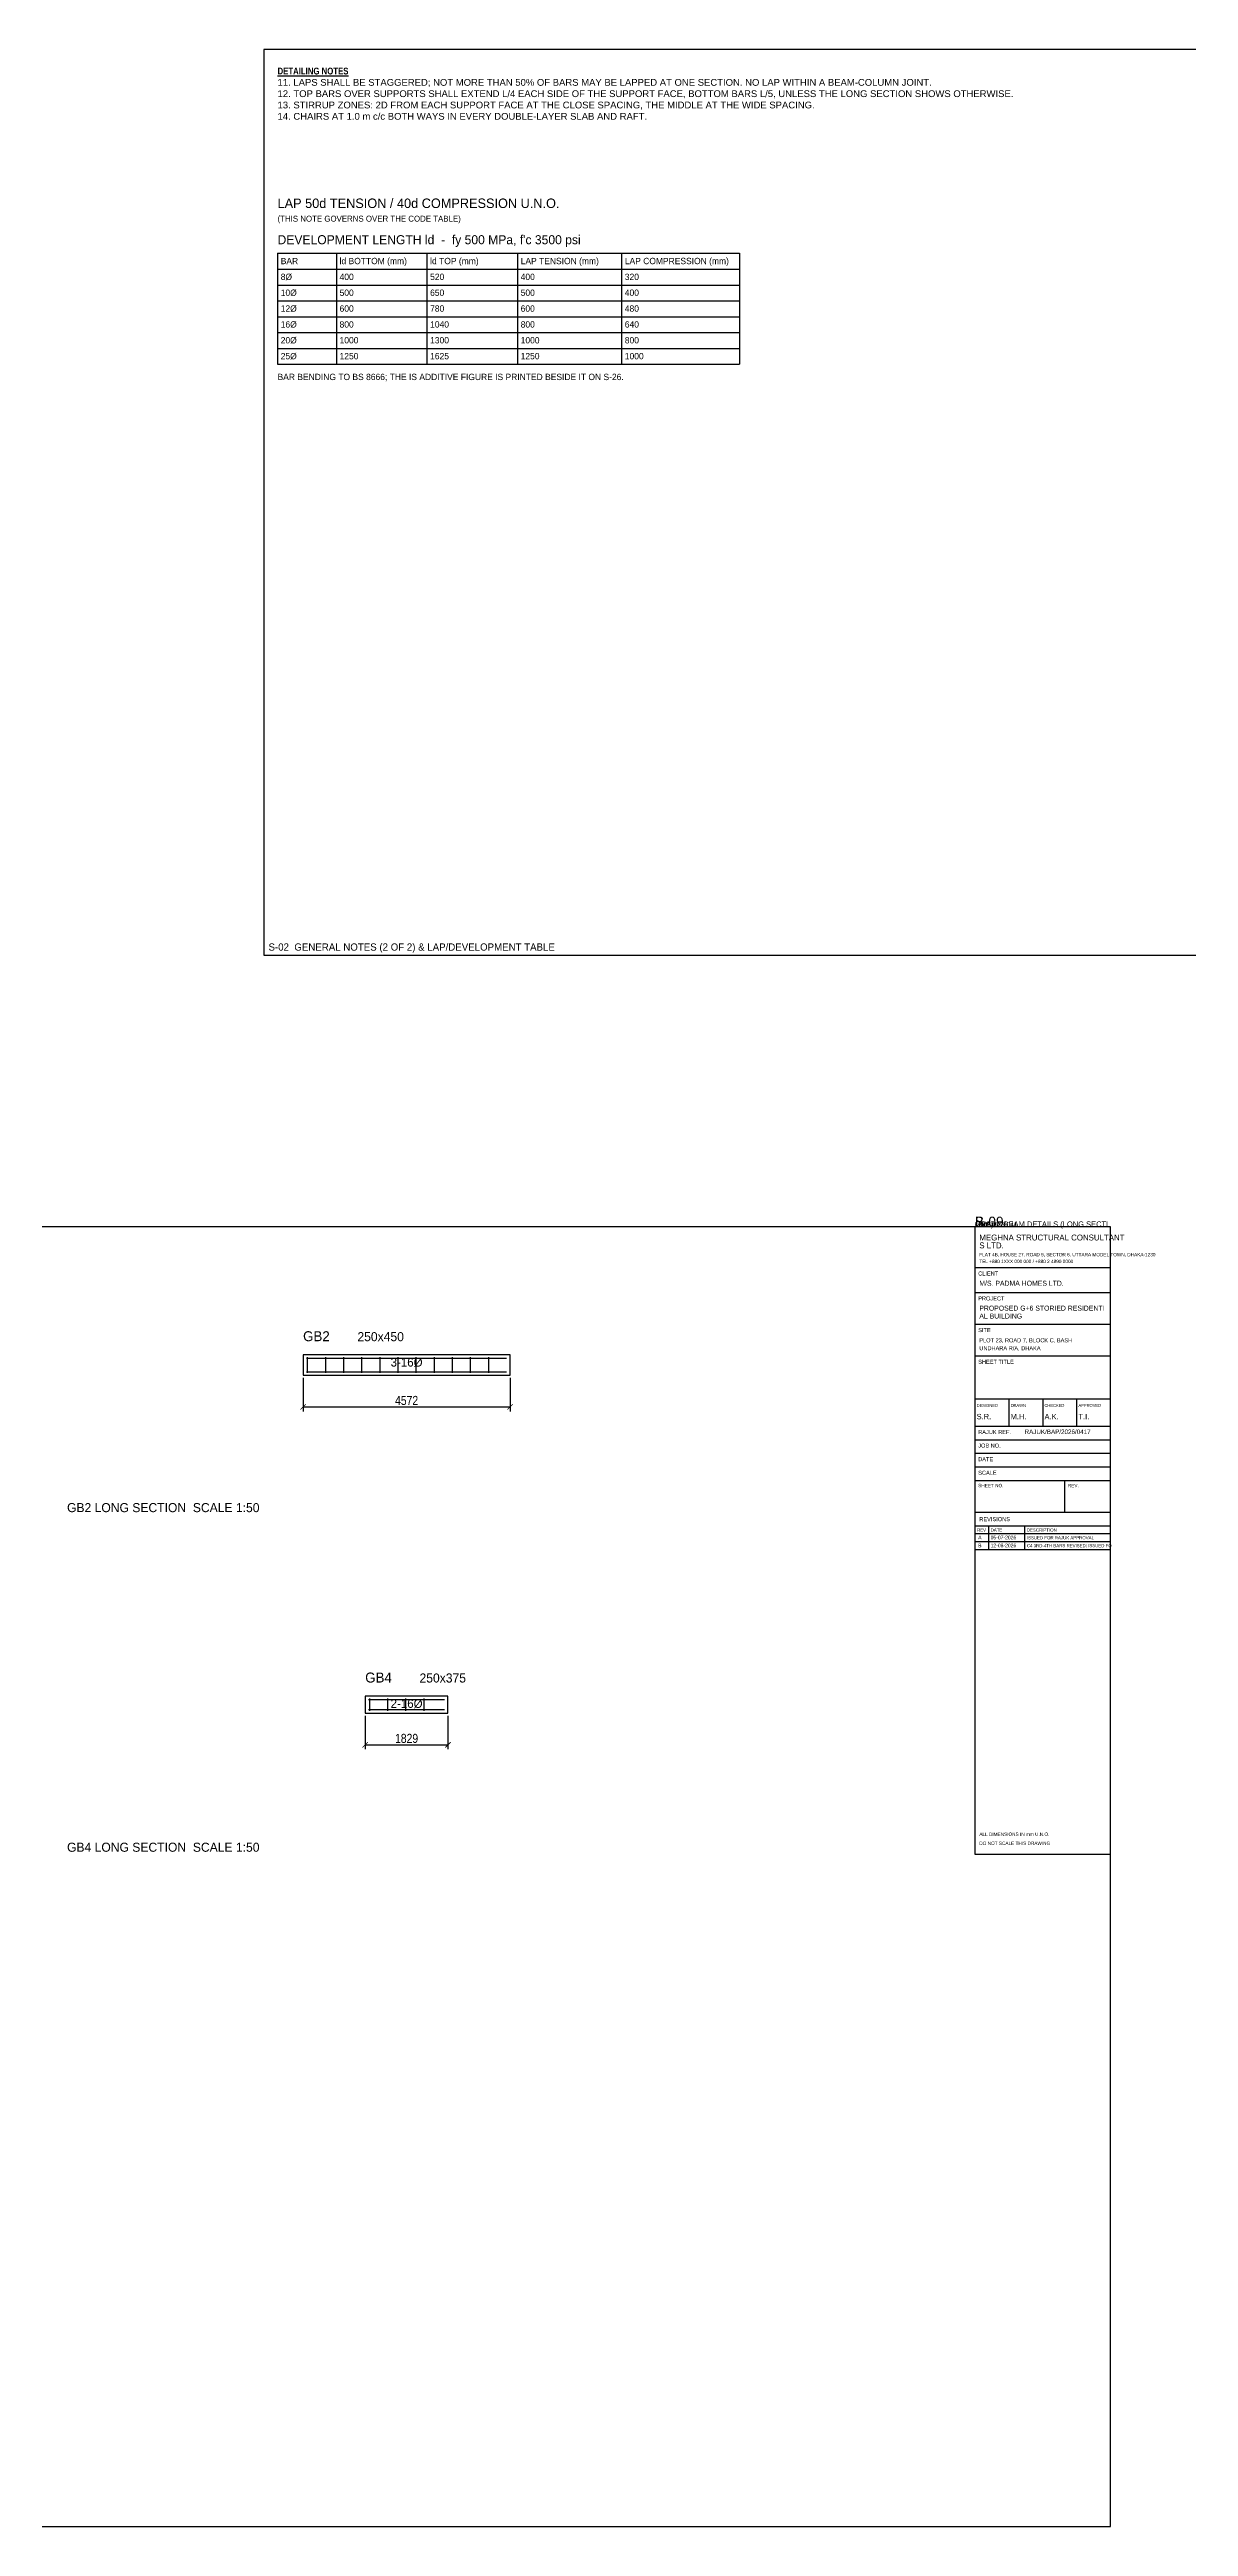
# Model space of a CAD drawing. Extents: x 1000 to 743527, y -207200 to 58857.
# Drawn here: x 130327 to 180639, y -68400 to 41000 of the extents above; entities that cross this region are included whole.
import ezdxf
from ezdxf.enums import TextEntityAlignment as Align

# ---------------------------------------------------------------- set-up
doc = ezdxf.new("R2010")
doc.units = 0
for name, color, linetype in [('Beam Line', 4, 'Continuous'), ('Dimension', 6, 'Continuous'), ('Rod-1', 6, 'Continuous'), ('Rod-2', 2, 'Continuous'), ('Rod-Stirrup', 3, 'Continuous'), ('Sheet', 7, 'Continuous'), ('Text-1', 7, 'Continuous'), ('Text-2', 7, 'Continuous'), ('TITLE', 7, 'Continuous')]:
    doc.layers.add(name, color=color, linetype=linetype)
doc.styles.add('OpenSansCondensed-Light', font='OpenSansCondensed-Light.ttf')
doc.styles.add('Swis721 Cn BT', font='swiss.ttf')
doc.dimstyles.new('EZDXF', dxfattribs={"dimtxt": 0.25, "dimasz": 0.175, "dimexe": 0.375, "dimexo": 0.125, "dimgap": 0.1, "dimtad": 1, "dimlfac": 100, "dimzin": 12, "dimdsep": 46, "dimtxsty": 'OpenSansCondensed-Light', "dimblk": 'ARCHTICK', "dimcen": 2.5, "dimazin": 3, "dimtfac": 0.5, "dimtmove": 2, "dimatfit": 3})

# ---------------------------------------------------------------- blocks, each defined once
blk = doc.blocks.new('TITLE_BLOCK')
at = {"layer": 'TITLE'}
for p, q in [((0, -18), (60, -18)), ((0, -29), (60, -29)), ((0, -43), (60, -43)), ((0, -57), (60, -57)), ((0, -76), (60, -76)), ((0, -76), (0, -88)), ((15, -76), (15, -88)), ((30, -76), (30, -88)), ((45, -76), (45, -88)), ((0, -88), (60, -88)), ((0, -94), (60, -94)), ((0, -100), (60, -100)), ((0, -106), (60, -106)), ((0, -112), (60, -112)), ((39.6, -112), (39.6, -126)), ((0, -126), (60, -126)), ((0, -132), (60, -132)), ((0, -132), (60, -132)), ((0, -135.5), (60, -135.5)), ((0, -139), (60, -139)), ((6, -132), (6, -142.5)), ((22, -132), (22, -142.5)), ((0, -142.5), (60, -142.5))]:
    blk.add_line(p, q, dxfattribs=at)
blk.add_lwpolyline([(0, -277), (60, -277), (60, 0), (0, 0)], close=True, dxfattribs=at)
at = {"layer": 'Text-1'}
for tag, height in [('JOBNO', 2), ('SHEETTITLE', 2.4), ('SHEETTITLE2', 2.4), ('SCALE', 2), ('DATE', 2), ('SHEETNO', 4.5), ('REV', 4.5)]:
    blk.add_attdef(tag, (0, 0), '', height=height, dxfattribs=at)
at = {"layer": 'TITLE'}
for s, height, p in [('S LTD.', 2.6, (2, -9.5)), ('MEGHNA STRUCTURAL CONSULTANT', 2.6, (2, -6)), ('CLIENT', 1.8, (1.5, -21.5)), ('TEL +880 1XXX 000 000 / +880 2 4890 0000', 1.5, (2, -16)), ('FLAT 4B, HOUSE 27, ROAD 9, SECTOR 6, UTTARA MODEL TOWN, DHAKA-1230', 1.5, (2, -13)), ('PROJECT', 1.8, (1.5, -32.5)), ('M/S. PADMA HOMES LTD.', 2.2, (2, -26)), ('AL BUILDING', 2.2, (2, -40.5)), ('PROPOSED G+6 STORIED RESIDENTI', 2.2, (2, -37)), ('SITE', 1.8, (1.5, -46.5)), ('PLOT 23, ROAD 7, BLOCK C, BASH', 1.8, (2, -51)), ('UNDHARA R/A, DHAKA', 1.8, (2, -54.5)), ('SHEET TITLE', 1.8, (1.5, -60.5)), ('DESIGNED', 1.3, (0.8, -79.5)), ('S.R.', 2.4, (0.8, -85)), ('DRAWN', 1.3, (15.8, -79.5)), ('M.H.', 2.4, (15.8, -85)), ('A.K.', 2.4, (30.8, -85)), ('CHECKED', 1.3, (30.8, -79.5)), ('APPROVED', 1.3, (45.8, -79.5)), ('T.I.', 2.4, (45.8, -85)), ('JOB NO.', 1.8, (1.5, -97.5)), ('RAJUK REF.', 1.8, (1.5, -91.5)), ('RAJUK/BAP/2026/0417', 2, (22, -91.5)), ('SCALE', 1.8, (1.5, -109.5)), ('DATE', 1.8, (1.5, -103.5)), ('SHEET NO.', 1.5, (1.5, -115)), ('REV.', 1.5, (41.1, -115)), ('REVISIONS', 1.8, (2, -130)), ('REV', 1.4, (1, -134.6)), ('DATE', 1.4, (7, -134.6)), ('DESCRIPTION', 1.4, (23, -134.6)), ('ALL DIMENSIONS IN mm U.N.O.', 1.5, (2, -269)), ('DO NOT SCALE THIS DRAWING', 1.5, (2, -273))]:
    blk.add_text(s, height=height, dxfattribs=at).set_placement(p)
blk = doc.blocks.new('_ARCHTICK')
at = {"color": 0, "linetype": 'BYBLOCK', "const_width": 0.15}
blk.add_lwpolyline([(-0.5, -0.5), (0.5, 0.5)], dxfattribs=at)

msp = doc.modelspace()

# ---------------------------------------------------------------- linework, layer by layer
for p, q in [((140400, 32000), (160800, 32000)), ((140400, 32000), (140400, 27100)), ((143000, 32000), (143000, 27100)), ((147000, 32000), (147000, 27100)), ((151000, 32000), (151000, 27100)), ((155600, 32000), (155600, 27100)), ((160800, 32000), (160800, 27100)), ((140400, 31300), (160800, 31300)), ((140400, 30600), (160800, 30600)), ((140400, 29900), (160800, 29900)), ((140400, 29200), (160800, 29200)), ((140400, 28500), (160800, 28500)), ((140400, 27800), (160800, 27800)), ((140400, 27100), (160800, 27100))]:
    msp.add_line(p, q)
at = {"layer": 'Beam Line'}
for points in [[(141528, -17550), (150672, -17550), (150672, -16650), (141528, -16650)], [(144271.2, -32475), (147928.8, -32475), (147928.8, -31725), (144271.2, -31725)]]:
    msp.add_lwpolyline(points, close=True, dxfattribs=at)
at = {"layer": 'Rod-1'}
for p, q in [((141680, -17398), (150520, -17398)), ((144423.2, -32323), (147776.8, -32323))]:
    msp.add_line(p, q, dxfattribs=at)
at = {"layer": 'Rod-2'}
for p, q in [((141680, -16802), (150520, -16802)), ((144423.2, -31877), (147776.8, -31877))]:
    msp.add_line(p, q, dxfattribs=at)
at = {"layer": 'Rod-Stirrup'}
for p, q in [((141728, -17450), (141728, -16750)), ((142528, -17450), (142528, -16750)), ((143328, -17450), (143328, -16750)), ((144128, -17450), (144128, -16750)), ((144928, -17450), (144928, -16750)), ((145728, -17450), (145728, -16750)), ((146528, -17450), (146528, -16750)), ((147328, -17450), (147328, -16750)), ((148128, -17450), (148128, -16750)), ((148928, -17450), (148928, -16750)), ((149728, -17450), (149728, -16750)), ((144471.2, -32375), (144471.2, -31825)), ((145271.2, -32375), (145271.2, -31825)), ((146071.2, -32375), (146071.2, -31825)), ((146871.2, -32375), (146871.2, -31825))]:
    msp.add_line(p, q, dxfattribs=at)
at = {"layer": 'Sheet'}
for points in [[(139800, 1000), (197200, 1000), (197200, 41000), (139800, 41000)], [(95100, -68400), (177200, -68400), (177200, -11000), (95100, -11000)]]:
    msp.add_lwpolyline(points, close=True, dxfattribs=at)

# ---------------------------------------------------------------- block references
at = {"layer": 'TITLE', "xscale": 100, "yscale": 100}
msp.add_blockref('TITLE_BLOCK', (171200, -11000), dxfattribs=at).add_auto_attribs({'SHEETTITLE': 'GRADE BEAM DETAILS (LONG SECTI', 'SHEETTITLE2': 'ONS)', 'JOBNO': 'MSC-2026-041', 'DATE': '12-08-2026', 'SCALE': '1:50', 'SHEETNO': 'S-09', 'REV': 'B'})

# ---------------------------------------------------------------- texts
at = {"layer": 'Sheet'}
for s, height, p in [("DEVELOPMENT LENGTH ld  -  fy 500 MPa, f'c 3500 psi", 400, (140400, 32400)), ('S-02  GENERAL NOTES (2 OF 2) & LAP/DEVELOPMENT TABLE', 320, (140000, 1200)), ('GB2 LONG SECTION  SCALE 1:50', 400, (131100, -23600)), ('GB4 LONG SECTION  SCALE 1:50', 400, (131100, -38600))]:
    msp.add_text(s, height=height, dxfattribs=at).set_placement(p)
at = {"layer": 'Text-1'}
for s, height, p in [('LAP 50d TENSION / 40d COMPRESSION U.N.O.', 420, (140400, 34000)), ('(THIS NOTE GOVERNS OVER THE CODE TABLE)', 260, (140400, 33400)), ('BAR', 280, (140540, 31520)), ('ld BOTTOM (mm)', 280, (143140, 31520)), ('ld TOP (mm)', 280, (147140, 31520)), ('LAP TENSION (mm)', 280, (151140, 31520)), ('LAP COMPRESSION (mm)', 280, (155740, 31520)), ('8%%C', 280, (140540, 30820)), ('400', 280, (143140, 30820)), ('520', 280, (147140, 30820)), ('400', 280, (151140, 30820)), ('320', 280, (155740, 30820)), ('10%%C', 280, (140540, 30120)), ('12%%C', 280, (140540, 29420)), ('500', 280, (143140, 30120)), ('600', 280, (143140, 29420)), ('650', 280, (147140, 30120)), ('780', 280, (147140, 29420)), ('500', 280, (151140, 30120)), ('600', 280, (151140, 29420)), ('400', 280, (155740, 30120)), ('480', 280, (155740, 29420)), ('16%%C', 280, (140540, 28720)), ('800', 280, (143140, 28720)), ('1040', 280, (147140, 28720)), ('800', 280, (151140, 28720)), ('640', 280, (155740, 28720)), ('20%%C', 280, (140540, 28020)), ('25%%C', 280, (140540, 27320)), ('1000', 280, (143140, 28020)), ('1250', 280, (143140, 27320)), ('1300', 280, (147140, 28020)), ('1625', 280, (147140, 27320)), ('1000', 280, (151140, 28020)), ('1250', 280, (151140, 27320)), ('800', 280, (155740, 28020)), ('1000', 280, (155740, 27320)), ('BAR BENDING TO BS 8666; THE IS ADDITIVE FIGURE IS PRINTED BESIDE IT ON S-26.', 280, (140400, 26400)), ('GB2', 440, (141528, -16050)), ('250x450', 400, (143928, -16050)), ('GB4', 440, (144271.2, -31125)), ('250x375', 400, (146671.2, -31125))]:
    msp.add_text(s, height=height, dxfattribs=at).set_placement(p)
at = {"layer": 'Text-1', "insert": (140400, 40200), "char_height": 300, "width": 33400, "attachment_point": 1, "style": 'Swis721 Cn BT'}
msp.add_mtext('{\\fSwis721 Cn BT|b1|i0|c0|p34;\\LDETAILING NOTES}\\P11. LAPS SHALL BE STAGGERED; NOT MORE THAN 50%%% OF BARS MAY BE LAPPED AT ONE SECTION. NO LAP WITHIN A BEAM-COLUMN JOINT.\\P12. TOP BARS OVER SUPPORTS SHALL EXTEND L/4 EACH SIDE OF THE SUPPORT FACE, BOTTOM BARS L/5, UNLESS THE LONG SECTION SHOWS OTHERWISE.\\P13. STIRRUP ZONES: 2D FROM EACH SUPPORT FACE AT THE CLOSE SPACING, THE MIDDLE AT THE WIDE SPACING.\\P14. CHAIRS AT 1.0 m c/c BOTH WAYS IN EVERY DOUBLE-LAYER SLAB AND RAFT.\\P', dxfattribs=at)
at = {"layer": 'Text-2'}
for s, p in [('3-16%%C', (146100, -17170)), ('2-16%%C', (146100, -32245))]:
    msp.add_text(s, height=380, dxfattribs=at).set_placement(p, align=Align.CENTER)
at = {"layer": 'TITLE'}
for s, height, p in [('A', 160, (171350, -24800)), ('B', 160, (171350, -25150)), ('05-07-2026', 160, (171900, -24800)), ('12-08-2026', 160, (171900, -25150)), ('C4 3RD-4TH BARS REVISED; ISSUED FO', 140, (173500, -25150)), ('ISSUED FOR RAJUK APPROVAL', 140, (173500, -24800))]:
    msp.add_text(s, height=height, dxfattribs=at).set_placement(p)

# ---------------------------------------------------------------- dimensions: what is measured, and where the dimension line sits
at = {"layer": 'Dimension'}
for base, p1, p2 in [((141528, -18950), (141528, -17550), (150672, -17550)), ((144271.2, -33875), (144271.2, -32475), (147928.8, -32475))]:
    msp.add_linear_dim(base=base, p1=p1, p2=p2, dimstyle='EZDXF', override={"dimtxt": 400, "dimasz": 240, "dimexe": 200, "dimexo": 120, "dimgap": 80, "dimtad": 1, "dimtih": 1, "dimtoh": 1, "dimdec": 0, "dimlfac": 0.5}, dxfattribs=at).render()

doc.saveas('drawing.dxf')
